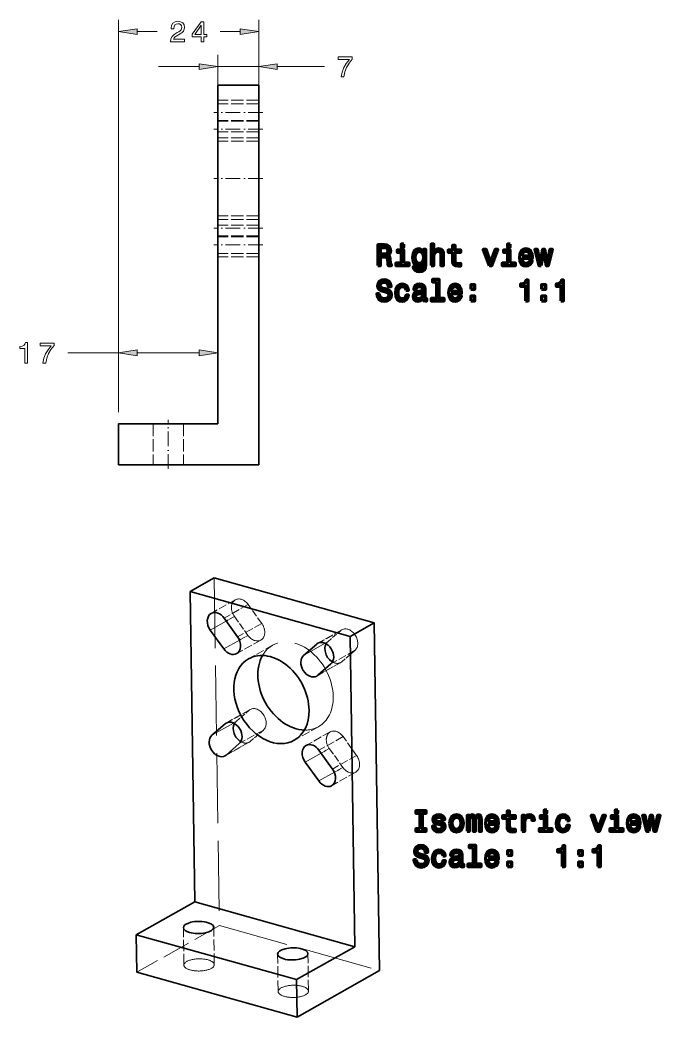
# Model space of a CAD drawing. Extents: x 25 to 272, y 17 to 199.
# Drawn here: x 161.9 to 271.6, y 16.8 to 187.5 of the extents above; entities that cross this region are included whole.
import ezdxf

# ---------------------------------------------------------------- set-up
doc = ezdxf.new("R2010")
doc.units = 0
doc.linetypes.add('DASHDOT', pattern=[18.5, 12, -3, 0.5, -3])
doc.linetypes.add('DASHED', pattern=[15, 12, -3])

msp = doc.modelspace()

# ---------------------------------------------------------------- linework, layer by layer
at = {"color": 7, "lineweight": 13}
for p, q in [((178.799866, 120.354004), (178.799866, 187.515945)), ((202.799866, 120.354004), (202.799866, 187.515945))]:
    msp.add_line(p, q, dxfattribs=at)
at = {"color": 7, "lineweight": 13, "ltscale": 0.085174}
for p, q in [((181.974884, 185.515945), (185.381836, 185.515945)), ((196.217896, 185.515945), (199.624847, 185.515945))]:
    msp.add_line(p, q, dxfattribs=at)
at = {"color": 7, "lineweight": 13, "ltscale": 0.479264}
for p, q in [((195.799866, 162.354004), (195.799866, 181.524582)), ((202.799866, 162.354004), (202.799866, 181.524582))]:
    msp.add_line(p, q, dxfattribs=at)
at = {"color": 7, "lineweight": 13, "ltscale": 0.174625}
msp.add_line((185.639862, 179.524582), (192.624847, 179.524582), dxfattribs=at)
at = {"color": 7, "lineweight": 13, "ltscale": 0.175}
msp.add_line((195.799866, 179.524582), (202.799866, 179.524582), dxfattribs=at)
at = {"color": 7, "lineweight": 13, "ltscale": 0.202118}
msp.add_line((205.974884, 179.524582), (214.059616, 179.524582), dxfattribs=at)
at = {"color": 7, "lineweight": 35}
for p, q in [((195.799866, 118.354004), (195.799866, 176.354004)), ((202.799866, 111.354004), (202.799866, 176.354004)), ((202.799866, 111.354004), (178.799866, 111.354004)), ((195.161942, 91.983093), (222.613235, 84.290977)), ((191.03299, 89.662498), (191.848602, 36.538975)), ((191.03299, 89.662498), (218.484283, 81.970375)), ((223.527283, 24.755993), (222.613235, 84.290977)), ((219.299896, 28.846855), (218.484283, 81.970375)), ((219.299896, 28.846855), (191.848602, 36.538975)), ((209.272461, 23.211121), (181.821167, 30.90324)), ((181.919601, 24.491779), (209.370895, 16.79966))]:
    msp.add_line(p, q, dxfattribs=at)
at = {"color": 7, "lineweight": 35, "ltscale": 0.175}
for p, q in [((202.799866, 176.354004), (195.799866, 176.354004)), ((178.799866, 111.354004), (178.799866, 118.354004))]:
    msp.add_line(p, q, dxfattribs=at)
at = {"color": 7, "linetype": 'DASHED', "lineweight": 13, "ltscale": 0.175}
for p, q in [((202.799866, 173.767715), (195.799866, 173.767715)), ((202.799866, 173.767715), (195.799866, 173.767715)), ((202.799866, 173.152634), (195.799866, 173.152634)), ((202.799866, 173.152634), (195.799866, 173.152634)), ((202.799866, 170.324203), (195.799866, 170.324203)), ((202.799866, 170.324203), (195.799866, 170.324203)), ((202.799866, 170.182785), (195.799866, 170.182785)), ((202.799866, 170.182785), (195.799866, 170.182785)), ((202.799866, 168.354004), (195.799866, 168.354004)), ((202.799866, 167.354355), (195.799866, 167.354355)), ((202.799866, 167.354355), (195.799866, 167.354355)), ((202.799866, 166.739288), (195.799866, 166.739288)), ((202.799866, 166.739288), (195.799866, 166.739288)), ((202.799866, 153.968719), (195.799866, 153.968719)), ((202.799866, 153.968719), (195.799866, 153.968719)), ((202.799866, 153.353653), (195.799866, 153.353653)), ((202.799866, 153.353653), (195.799866, 153.353653)), ((202.799866, 152.354004), (195.799866, 152.354004)), ((202.799866, 150.525223), (195.799866, 150.525223)), ((202.799866, 150.525223), (195.799866, 150.525223)), ((202.799866, 150.383804), (195.799866, 150.383804)), ((202.799866, 150.383804), (195.799866, 150.383804)), ((202.799866, 147.555374), (195.799866, 147.555374)), ((202.799866, 147.555374), (195.799866, 147.555374)), ((202.799866, 146.940292), (195.799866, 146.940292)), ((202.799866, 146.940292), (195.799866, 146.940292)), ((184.69986, 118.354004), (184.69986, 111.354004)), ((184.69986, 118.354004), (184.69986, 111.354004)), ((189.899872, 118.354004), (189.899872, 111.354004)), ((189.899872, 118.354004), (189.899872, 111.354004))]:
    msp.add_line(p, q, dxfattribs=at)
at = {"color": 7, "linetype": 'DASHDOT', "lineweight": 13, "ltscale": 0.210015}
for p, q in [((203.499908, 171.667709), (195.099319, 171.667709)), ((203.499908, 168.839279), (195.099319, 168.839279)), ((203.499908, 160.354004), (195.099319, 160.354004)), ((203.499908, 151.868729), (195.099319, 151.868729)), ((203.499908, 149.040298), (195.099319, 149.040298))]:
    msp.add_line(p, q, dxfattribs=at)
at = {"color": 7, "lineweight": 13, "ltscale": 0.304168}
for p, q in [((178.799866, 120.354004), (178.799866, 132.520706)), ((195.799866, 120.354004), (195.799866, 132.520706))]:
    msp.add_line(p, q, dxfattribs=at)
at = {"color": 7, "lineweight": 13, "ltscale": 0.218177}
msp.add_line((170.072784, 130.520706), (178.799866, 130.520706), dxfattribs=at)
at = {"color": 7, "lineweight": 13, "ltscale": 0.266249}
msp.add_line((181.974884, 130.520706), (192.624847, 130.520706), dxfattribs=at)
at = {"color": 7, "lineweight": 35, "ltscale": 0.425}
msp.add_line((195.799866, 118.354004), (178.799866, 118.354004), dxfattribs=at)
at = {"color": 7, "linetype": 'DASHDOT', "lineweight": 13, "ltscale": 0.21}
msp.add_line((187.299866, 110.654007), (187.299866, 119.054001), dxfattribs=at)
at = {"color": 7, "lineweight": 35, "ltscale": 0.11841}
for p, q in [((195.161942, 91.983093), (191.03299, 89.662498)), ((222.613235, 84.290977), (218.484283, 81.970375))]:
    msp.add_line(p, q, dxfattribs=at)
at = {"color": 7, "linetype": 'DASHED', "lineweight": 13}
for p, q in [((195.161942, 91.983093), (196.075989, 32.448112)), ((196.075989, 32.448112), (223.527283, 24.755993))]:
    msp.add_line(p, q, dxfattribs=at)
at = {"color": 7, "linetype": 'DASHED', "lineweight": 13, "ltscale": 0.11841}
for p, q in [((198.789978, 88.235016), (194.661026, 85.914413)), ((200.996933, 87.428482), (196.867981, 85.107887)), ((217.059219, 83.115852), (212.930267, 80.795258)), ((203.171249, 81.34317), (199.042297, 79.022575)), ((217.063995, 77.638405), (212.935043, 75.31781)), ((201.352112, 69.460808), (197.22316, 67.140213)), ((213.032379, 66.508377), (208.903427, 64.187782)), ((215.053909, 65.621368), (210.924973, 63.30077)), ((201.356888, 63.98336), (197.227936, 61.662766)), ((217.26088, 64.814835), (213.131927, 62.49424)), ((219.435181, 58.729527), (215.306244, 56.408928))]:
    msp.add_line(p, q, dxfattribs=at)
at = {"color": 7, "linetype": 'DASHED', "lineweight": 13, "ltscale": 0.099481}
for p, q in [((203.320343, 84.19796), (200.996933, 87.428482)), ((198.640869, 85.380226), (200.964279, 82.149704)), ((219.58429, 61.584312), (217.26088, 64.814835)), ((214.904816, 62.766579), (217.228226, 59.536057))]:
    msp.add_line(p, q, dxfattribs=at)
at = {"color": 7, "linetype": 'DASHED', "lineweight": 13, "ltscale": 0.040208}
for p, q in [((198.640869, 85.380226), (197.238831, 84.592239)), ((214.904816, 62.766579), (213.502777, 61.978592))]:
    msp.add_line(p, q, dxfattribs=at)
at = {"color": 7, "lineweight": 13, "ltscale": 0.078202}
for p, q in [((197.238831, 84.592239), (194.511917, 83.059631)), ((213.502777, 61.978592), (210.775864, 60.44598))]:
    msp.add_line(p, q, dxfattribs=at)
at = {"color": 7, "lineweight": 35, "ltscale": 0.099482}
for p, q in [((199.191406, 81.877365), (196.867981, 85.107887)), ((194.511917, 83.059631), (196.835342, 79.829109)), ((215.455353, 59.263718), (213.131927, 62.49424)), ((210.775864, 60.44598), (213.099289, 57.215462))]:
    msp.add_line(p, q, dxfattribs=at)
at = {"color": 7, "linetype": 'DASHED', "lineweight": 13, "ltscale": 0.118409}
for p, q in [((203.320343, 84.19796), (199.191406, 81.877365)), ((205.19278, 80.456161), (201.063843, 78.135567)), ((219.307861, 79.589127), (215.178925, 77.268532)), ((216.873047, 77.503731), (212.74411, 75.183136)), ((203.600754, 65.934082), (199.471817, 63.613487)), ((201.165939, 63.848686), (197.037003, 61.528091)), ((219.58429, 61.584312), (215.455353, 59.263718))]:
    msp.add_line(p, q, dxfattribs=at)
at = {"color": 7, "linetype": 'DASHED', "lineweight": 13, "ltscale": 0.041974}
for p, q in [((200.964279, 82.149704), (199.500656, 81.327103)), ((217.228226, 59.536057), (215.764603, 58.713455))]:
    msp.add_line(p, q, dxfattribs=at)
at = {"color": 7, "linetype": 'DASHED', "lineweight": 13, "ltscale": 0.106789}
for p, q in [((216.868271, 82.981178), (213.144531, 80.888321)), ((201.161163, 69.326134), (197.437424, 67.233269))]:
    msp.add_line(p, q, dxfattribs=at)
at = {"color": 7, "linetype": 'DASHED', "lineweight": 13, "ltscale": 0.074331}
for p, q in [((214.624405, 81.030457), (216.868271, 82.981178)), ((219.307861, 79.589127), (217.063995, 77.638405)), ((198.917297, 67.375412), (201.161163, 69.326134)), ((203.600754, 65.934082), (201.356888, 63.98336))]:
    msp.add_line(p, q, dxfattribs=at)
at = {"color": 7, "lineweight": 13, "ltscale": 0.076436}
for p, q in [((199.500656, 81.327103), (196.835342, 79.829109)), ((215.764603, 58.713455), (213.099289, 57.215462))]:
    msp.add_line(p, q, dxfattribs=at)
at = {"color": 7, "lineweight": 13, "ltscale": 0.106123}
msp.add_line((214.195969, 80.789665), (210.495453, 78.709862), dxfattribs=at)
at = {"color": 7, "lineweight": 35, "ltscale": 0.074332}
for p, q in [((210.495453, 78.709862), (212.739334, 80.660583)), ((215.178925, 77.268532), (212.935043, 75.31781)), ((194.788345, 65.05481), (197.032227, 67.005531)), ((199.471817, 63.613487), (197.227936, 61.662766))]:
    msp.add_line(p, q, dxfattribs=at)
at = {"color": 7, "lineweight": 13, "ltscale": 0.01162}
for p, q in [((213.144531, 80.888321), (212.739334, 80.660583)), ((197.437424, 67.233269), (197.032227, 67.005531))]:
    msp.add_line(p, q, dxfattribs=at)
at = {"color": 7, "linetype": 'DASHED', "lineweight": 13, "ltscale": 0.012287}
msp.add_line((214.624405, 81.030457), (214.195969, 80.789665), dxfattribs=at)
at = {"color": 7, "lineweight": 13, "ltscale": 0.106124}
msp.add_line((198.488876, 67.134621), (194.788345, 65.05481), dxfattribs=at)
at = {"color": 7, "linetype": 'DASHED', "lineweight": 13, "ltscale": 0.012286}
msp.add_line((198.917297, 67.375412), (198.488876, 67.134621), dxfattribs=at)
at = {"color": 7, "lineweight": 35, "ltscale": 0.287566}
for p, q in [((191.848602, 36.538975), (181.821167, 30.90324)), ((219.299896, 28.846855), (209.272461, 23.211121))]:
    msp.add_line(p, q, dxfattribs=at)
at = {"color": 7, "linetype": 'DASHED', "lineweight": 13, "ltscale": 0.405976}
msp.add_line((196.075989, 32.448112), (181.919601, 24.491779), dxfattribs=at)
at = {"color": 7, "lineweight": 35, "ltscale": 0.160305}
for p, q in [((181.821167, 30.90324), (181.919601, 24.491779)), ((209.370895, 16.79966), (209.272461, 23.211121))]:
    msp.add_line(p, q, dxfattribs=at)
at = {"color": 7, "linetype": 'DASHED', "lineweight": 13, "ltscale": 0.160305}
for p, q in [((189.985367, 25.68602), (189.886932, 32.097481)), ((195.184753, 25.76593), (195.086319, 32.177391)), ((206.133179, 21.161243), (206.034744, 27.572704)), ((211.332565, 21.241154), (211.234131, 27.652615))]:
    msp.add_line(p, q, dxfattribs=at)
at = {"color": 7, "lineweight": 35, "ltscale": 0.405976}
msp.add_line((223.527283, 24.755993), (209.370895, 16.79966), dxfattribs=at)
at = {"color": 7, "lineweight": 13}
for points in [[(187.701309, 183.765945), (190.106934, 183.765945), (190.106934, 184.199661), (188.205627, 184.199661), (188.311539, 184.436691), (188.493088, 184.633377), (189.052887, 184.99144), (189.350449, 185.142746), (189.683289, 185.359604), (189.920334, 185.611755), (190.056488, 185.909317), (190.106934, 186.247208), (190.021194, 186.670837), (189.784164, 187.003693), (189.421051, 187.215515), (188.952026, 187.291153), (188.46788, 187.205429), (188.099716, 186.968384), (187.862686, 186.590149), (187.781998, 186.090866), (187.781998, 186.020264), (188.240936, 186.020264), (188.240936, 186.060608), (188.286316, 186.403549), (188.422485, 186.655716), (188.639343, 186.817093), (188.926819, 186.872574), (189.219315, 186.822144), (189.436172, 186.69606), (189.577393, 186.499374), (189.627823, 186.252258), (189.592514, 186.020264), (189.496704, 185.823578), (189.335312, 185.652115), (189.113403, 185.500809), (188.815857, 185.339432), (188.321625, 185.026749), (187.973648, 184.693893), (187.766876, 184.290436), (187.701309, 183.781067)], [(192.945251, 183.765945), (193.399139, 183.765945), (193.399139, 184.633377), (193.898422, 184.633377), (193.898422, 185.036835), (193.399139, 185.036835), (193.399139, 187.190292), (192.940216, 187.190292), (191.407074, 185.077179), (191.407074, 184.633377), (192.945251, 184.633377)], [(191.830704, 185.036835), (192.945251, 186.605286), (192.945251, 185.036835)], [(181.974884, 186.018814), (178.799866, 185.515945), (181.974884, 185.013062)], [(199.624847, 185.013062), (202.799866, 185.515945), (199.624847, 186.018814)], [(216.908615, 177.774582), (217.417984, 177.774582), (217.584412, 178.606705), (217.876907, 179.383362), (218.290466, 180.104553), (218.830078, 180.780334), (218.830078, 181.198929), (216.429504, 181.198929), (216.429504, 180.73999), (218.345932, 180.73999), (217.791183, 180.059158), (217.372589, 179.348068), (217.080078, 178.591583)], [(192.624847, 179.021698), (195.799866, 179.524582), (192.624847, 180.027451)], [(205.974884, 180.027451), (202.799866, 179.524582), (205.974884, 179.021698)], [(162.695969, 128.770706), (163.154907, 128.770706), (163.154907, 132.295914), (162.811966, 132.295914), (162.721191, 131.988281), (162.539627, 131.781509), (162.262253, 131.660477), (161.878967, 131.620132), (161.878967, 131.262054), (162.695969, 131.262054)], [(165.821762, 128.770706), (166.331131, 128.770706), (166.497559, 129.602829), (166.790054, 130.379486), (167.203613, 131.100677), (167.743225, 131.776459), (167.743225, 132.195053), (165.342651, 132.195053), (165.342651, 131.736115), (167.259079, 131.736115), (166.704315, 131.055283), (166.285736, 130.344193), (165.993225, 129.587708)], [(181.974884, 131.023575), (178.799866, 130.520706), (181.974884, 130.017822)], [(192.624847, 130.017822), (195.799866, 130.520706), (192.624847, 131.023575)]]:
    msp.add_lwpolyline(points, close=True, dxfattribs=at)
at = {"color": 7, "lineweight": 100}
for points in [[(223.193237, 145.497375), (223.662262, 145.497375), (223.662262, 146.975037), (224.141357, 146.975037), (224.494385, 146.959915), (224.716293, 146.889313), (224.837326, 146.722885), (224.887756, 146.425323), (224.912979, 145.971436), (224.943237, 145.673889), (225.003754, 145.497375), (225.533295, 145.497375), (225.533295, 145.593201), (225.417297, 145.734406), (225.376953, 145.996658), (225.34166, 146.561493), (225.25592, 146.980087), (225.139923, 147.111206), (224.958374, 147.207031), (225.160095, 147.333115), (225.3013, 147.509628), (225.39209, 147.731522), (225.422348, 147.99881), (225.351746, 148.422455), (225.150009, 148.740173), (224.817154, 148.931808), (224.363266, 148.997375), (223.193237, 148.997375)], [(224.232147, 148.568695), (224.53978, 148.538437), (224.756638, 148.442627), (224.892807, 148.266113), (224.938202, 147.988724), (224.887756, 147.696228), (224.751602, 147.519714), (224.519608, 147.428925), (224.201889, 147.403717), (223.662262, 147.403717), (223.662262, 148.568695)], [(227.681717, 149.118408), (227.212692, 149.118408), (227.212692, 148.61409), (227.681717, 148.61409)], [(232.382004, 145.497375), (232.825806, 145.497375), (232.825806, 147.060776), (232.871185, 147.418839), (233.017441, 147.681091), (233.244385, 147.842484), (233.546982, 147.903), (233.789063, 147.85257), (233.940353, 147.7164), (234.016006, 147.489456), (234.041214, 147.186859), (234.041214, 145.497375), (234.485031, 145.497375), (234.485031, 147.277634), (234.464844, 147.635712), (234.374069, 147.933258), (234.076523, 148.205582), (233.612549, 148.301407), (233.360382, 148.266113), (233.143524, 148.170288), (232.961975, 148.018982), (232.825806, 147.81221), (232.825806, 149.118408), (232.382004, 149.118408)], [(236.013123, 147.736572), (236.013123, 146.379944), (236.043381, 145.941177), (236.184586, 145.63858), (236.46701, 145.462067), (236.946121, 145.40155), (237.470612, 145.426773), (237.470612, 145.810059), (237.087326, 145.7798), (236.739349, 145.820145), (236.55275, 145.946228), (236.472061, 146.158035), (236.456924, 146.455582), (236.456924, 147.736572), (237.470612, 147.736572), (237.470612, 148.114807), (236.456924, 148.114807), (236.456924, 148.906601), (236.013123, 148.906601), (236.013123, 148.114807), (235.246552, 148.114807), (235.246552, 147.736572)], [(245.897858, 149.118408), (245.428833, 149.118408), (245.428833, 148.61409), (245.897858, 148.61409)], [(227.66658, 145.870575), (227.66658, 148.114807), (226.52681, 148.114807), (226.52681, 147.736572), (227.222778, 147.736572), (227.222778, 145.870575), (226.315002, 145.870575), (226.315002, 145.497375), (228.584442, 145.497375), (228.584442, 145.870575)], [(231.454041, 145.618408), (231.454041, 148.205582), (231.030411, 148.205582), (231.030411, 147.76683), (230.682434, 148.165237), (230.470612, 148.266113), (230.233582, 148.301407), (229.804916, 148.200546), (229.472061, 147.918121), (229.255203, 147.464233), (229.17955, 146.854004), (229.255203, 146.238724), (229.472061, 145.784836), (229.804916, 145.497375), (230.233582, 145.40155), (230.475662, 145.436859), (230.677383, 145.527634), (231.030411, 145.910919), (231.030411, 145.527634), (230.990067, 145.225037), (230.87912, 145.008179), (230.667297, 144.882095), (230.349579, 144.836716), (230.072205, 144.866974), (229.875519, 144.942627), (229.759521, 145.073746), (229.724213, 145.250259), (229.295547, 145.250259), (229.295547, 145.230087), (229.361099, 144.907318), (229.562836, 144.665237), (229.885605, 144.508896), (230.324356, 144.45343), (230.848862, 144.529083), (231.196838, 144.740891), (231.393524, 145.109055)], [(229.638489, 146.854004), (229.683868, 147.302856), (229.820038, 147.635712), (230.03186, 147.832397), (230.31427, 147.903), (230.611832, 147.832397), (230.833725, 147.635712), (230.969894, 147.302856), (231.020325, 146.854004), (230.969894, 146.395065), (230.833725, 146.067261), (230.611832, 145.865524), (230.31427, 145.799973), (230.03186, 145.865524), (229.820038, 146.067261), (229.683868, 146.400116)], [(242.302032, 145.497375), (242.771042, 145.497375), (243.759521, 148.205582), (243.300583, 148.205582), (242.539063, 146.021866), (241.762405, 148.205582), (241.298431, 148.205582)], [(245.882721, 145.870575), (245.882721, 148.114807), (244.74295, 148.114807), (244.74295, 147.736572), (245.438919, 147.736572), (245.438919, 145.870575), (244.531128, 145.870575), (244.531128, 145.497375), (246.800583, 145.497375), (246.800583, 145.870575)], [(247.950439, 146.722885), (249.725662, 146.722885), (249.730698, 146.929657), (249.650009, 147.509628), (249.428101, 147.943344), (249.075089, 148.205582), (248.606064, 148.301407), (248.147125, 148.200546), (247.794098, 147.918121), (247.567154, 147.459198), (247.486465, 146.854004), (247.562119, 146.233688), (247.789063, 145.7798), (248.137039, 145.497375), (248.590927, 145.40155), (248.984299, 145.467117), (249.307068, 145.63858), (249.544098, 145.910919), (249.680267, 146.274033), (249.241516, 146.274033), (249.150726, 146.072296), (249.019608, 145.921005), (248.646408, 145.799973), (248.358948, 145.855438), (248.14209, 146.031952), (248.00087, 146.319427), (247.950439, 146.707748)], [(247.950439, 147.096085), (248.00592, 147.444061), (248.14209, 147.701263), (248.348862, 147.857605), (248.621185, 147.913086), (248.888489, 147.857605), (249.095261, 147.701263), (249.221344, 147.444061), (249.266724, 147.096085)], [(251.238632, 145.497375), (251.64209, 147.797089), (252.045547, 145.497375), (252.469177, 145.497375), (253.134888, 148.205582), (252.706207, 148.205582), (252.257355, 145.905884), (251.858948, 148.205582), (251.420181, 148.205582), (251.021759, 145.905884), (250.572922, 148.205582), (250.149292, 148.205582), (250.815002, 145.497375)], [(223.521042, 140.605438), (223.062119, 140.605438), (223.162979, 140.070862), (223.415146, 139.67749), (223.803467, 139.44046), (224.327957, 139.354721), (224.847412, 139.43541), (225.235748, 139.657318), (225.482864, 140.005295), (225.573639, 140.464233), (225.497986, 140.877777), (225.286179, 141.145065), (224.943237, 141.321579), (224.484299, 141.452713), (224.090927, 141.548523), (223.833725, 141.659485), (223.687469, 141.820862), (223.64209, 142.073029), (223.687469, 142.299973), (223.818604, 142.471436), (224.020325, 142.587433), (224.297699, 142.627777), (224.580124, 142.577347), (224.802032, 142.441177), (224.948288, 142.214233), (225.01889, 141.906601), (225.477814, 141.906601), (225.477814, 141.916687), (225.397125, 142.390747), (225.160095, 142.743774), (224.786896, 142.965683), (224.282578, 143.041321), (223.82869, 142.965683), (223.475662, 142.75386), (223.248718, 142.426056), (223.168015, 142.002426), (223.233582, 141.624176), (223.425232, 141.366974), (223.727814, 141.195496), (224.141357, 141.064377), (224.549866, 140.94838), (224.857498, 140.837433), (225.044098, 140.676056), (225.109665, 140.413803), (225.049149, 140.146515), (224.892807, 139.944778), (224.655777, 139.818695), (224.348129, 139.778351), (224.005203, 139.833832), (223.74295, 139.995209), (223.576523, 140.257462)], [(228.034729, 141.261063), (228.473495, 141.261063), (228.382721, 141.66452), (228.165863, 141.982254), (227.827957, 142.17894), (227.389206, 142.254578), (226.90506, 142.153717), (226.536896, 141.871292), (226.304916, 141.412369), (226.224213, 140.797089), (226.299866, 140.186859), (226.52681, 139.732971), (226.884888, 139.450546), (227.374069, 139.354721), (227.807785, 139.430374), (228.145691, 139.642181), (228.37767, 139.975037), (228.478546, 140.418839), (228.054916, 140.418839), (227.979263, 140.136429), (227.838043, 139.924606), (227.636322, 139.793488), (227.389206, 139.753143), (227.081573, 139.818695), (226.859665, 140.020432), (226.723495, 140.348236), (226.678101, 140.812225), (226.723495, 141.266113), (226.8647, 141.593918), (227.09166, 141.795654), (227.389206, 141.866257), (227.651443, 141.820862), (227.848145, 141.704865), (227.979263, 141.513229)], [(230.954773, 139.803574), (230.954773, 139.788437), (230.97998, 139.616974), (231.055634, 139.495941), (231.373352, 139.400116), (231.620468, 139.44046), (231.620468, 139.783401), (231.514557, 139.768265), (231.373352, 139.833832), (231.348145, 140.035568), (231.348145, 141.437576), (231.287613, 141.795654), (231.111099, 142.047806), (230.803467, 142.199112), (230.369751, 142.254578), (229.946121, 142.194061), (229.633438, 142.022598), (229.436752, 141.755295), (229.371185, 141.402283), (229.371185, 141.372009), (229.769608, 141.372009), (229.804916, 141.583832), (229.915863, 141.735123), (230.097412, 141.825912), (230.354614, 141.861206), (230.601746, 141.835999), (230.778259, 141.760345), (230.884155, 141.629227), (230.919464, 141.447662), (230.899292, 141.235855), (230.818604, 141.129944), (230.616867, 141.079514), (230.238632, 141.039169), (229.804916, 140.94838), (229.497269, 140.787003), (229.31572, 140.534836), (229.260239, 140.161636), (229.310669, 139.828781), (229.46701, 139.581665), (229.719177, 139.425323), (230.067154, 139.369858), (230.536179, 139.475769)], [(233.264557, 142.69838), (233.264557, 139.823746), (232.351746, 139.823746), (232.351746, 139.450546), (234.61615, 139.450546), (234.61615, 139.823746), (233.708374, 139.823746), (233.708374, 143.071579), (232.568604, 143.071579), (232.568604, 142.69838)], [(235.806351, 140.676056), (237.581573, 140.676056), (237.586609, 140.882828), (237.50592, 141.462799), (237.284012, 141.896515), (236.930984, 142.158752), (236.461975, 142.254578), (236.003036, 142.153717), (235.650009, 141.871292), (235.423065, 141.412369), (235.342377, 140.807175), (235.41803, 140.186859), (235.644974, 139.732971), (235.99295, 139.450546), (236.446838, 139.354721), (236.84021, 139.420288), (237.162979, 139.591751), (237.400009, 139.86409), (237.536179, 140.227203), (237.097412, 140.227203), (237.006638, 140.025467), (236.875519, 139.874176), (236.502319, 139.753143), (236.214844, 139.808609), (235.997986, 139.985123), (235.856781, 140.272598), (235.806351, 140.660919)], [(235.806351, 141.049255), (235.861832, 141.397232), (235.997986, 141.654434), (236.204773, 141.810776), (236.477097, 141.866257), (236.744385, 141.810776), (236.951157, 141.654434), (237.07724, 141.397232), (237.122635, 141.049255)], [(239.150009, 141.407318), (239.845978, 141.407318), (239.845978, 142.158752), (239.150009, 142.158752)], [(248.515289, 139.450546), (248.974213, 139.450546), (248.974213, 142.975769), (248.631287, 142.975769), (248.540497, 142.668121), (248.358948, 142.461349), (248.081573, 142.340317), (247.698288, 142.299973), (247.698288, 141.941895), (248.515289, 141.941895)], [(251.294098, 141.407318), (251.990067, 141.407318), (251.990067, 142.158752), (251.294098, 142.158752)], [(254.587326, 139.450546), (255.046265, 139.450546), (255.046265, 142.975769), (254.703323, 142.975769), (254.612549, 142.668121), (254.430984, 142.461349), (254.15361, 142.340317), (253.770325, 142.299973), (253.770325, 141.941895), (254.587326, 141.941895)], [(230.904327, 140.398666), (230.843811, 140.136429), (230.682434, 139.934692), (230.440353, 139.803574), (230.142807, 139.758179), (229.951157, 139.783401), (229.815002, 139.86409), (229.729263, 140.005295), (229.704041, 140.201981), (229.724213, 140.378494), (229.804916, 140.504578), (230.12767, 140.645798), (230.536179, 140.706314), (230.904327, 140.827347)], [(239.150009, 139.450546), (239.845978, 139.450546), (239.845978, 140.201981), (239.150009, 140.201981)], [(251.294098, 139.450546), (251.990067, 139.450546), (251.990067, 140.201981), (251.294098, 140.201981)], [(230.398605, 49.049271), (229.753067, 49.049271), (229.753067, 48.625641), (231.508118, 48.625641), (231.508118, 49.049271), (230.862579, 49.049271), (230.862579, 51.702011), (231.508118, 51.702011), (231.508118, 52.125641), (229.753067, 52.125641), (229.753067, 51.702011), (230.398605, 51.702011)], [(233.949036, 50.20417), (233.520355, 50.305035), (233.202637, 50.421028), (233.096725, 50.658062), (233.126984, 50.82449), (233.232895, 50.945526), (233.404373, 51.021175), (233.651489, 51.051434), (233.888519, 51.021175), (234.075119, 50.930397), (234.196152, 50.794228), (234.246582, 50.612671), (234.680298, 50.612671), (234.680298, 50.622761), (234.60466, 50.950569), (234.397888, 51.207775), (234.075119, 51.369156), (233.651489, 51.429676), (233.222809, 51.369156), (232.910126, 51.202728), (232.71344, 50.955612), (232.652924, 50.642933), (232.698318, 50.34034), (232.839523, 50.128521), (233.071518, 49.977226), (233.409409, 49.871319), (233.903641, 49.750282), (234.206238, 49.624199), (234.286926, 49.523335), (234.317184, 49.37204), (234.271805, 49.18544), (234.150757, 49.044228), (233.954071, 48.953449), (233.691833, 48.923191), (233.414459, 48.953449), (233.212723, 49.059357), (233.076553, 49.230827), (233.021088, 49.467861), (232.592407, 49.467861), (232.66301, 49.064404), (232.869781, 48.771896), (233.197601, 48.595383), (233.651489, 48.529819), (234.125549, 48.595383), (234.473526, 48.771896), (234.685349, 49.054314), (234.761002, 49.42247), (234.705521, 49.740192), (234.549179, 49.957054), (234.291977, 50.098263)], [(235.527557, 49.977226), (235.608261, 49.361954), (235.84024, 48.908062), (236.208405, 48.625641), (236.702637, 48.529819), (237.191833, 48.625641), (237.559982, 48.903019), (237.791977, 49.356911), (237.877716, 49.977226), (237.791977, 50.592499), (237.559982, 51.051434), (237.191833, 51.328812), (236.702637, 51.429676), (236.208405, 51.328812), (235.84024, 51.046391), (235.608261, 50.592499)], [(238.518204, 48.625641), (238.926697, 48.625641), (238.926697, 50.436161), (238.95192, 50.708492), (239.027557, 50.905178), (239.143555, 51.021175), (239.294861, 51.066563), (239.415894, 51.026218), (239.496582, 50.925354), (239.536926, 50.753883), (239.552063, 50.526939), (239.552063, 48.625641), (239.935349, 48.625641), (239.935349, 50.436161), (239.960556, 50.703449), (240.036209, 50.900135), (240.157242, 51.021175), (240.308548, 51.066563), (240.429581, 51.026218), (240.510269, 50.925354), (240.560699, 50.526939), (240.560699, 48.625641), (240.969208, 48.625641), (240.969208, 50.496677), (240.943985, 50.885006), (240.863297, 51.182556), (240.70192, 51.364113), (240.439667, 51.429676), (240.132034, 51.328812), (239.895004, 51.036304), (239.708405, 51.323769), (239.395721, 51.429676), (239.108261, 51.328812), (238.911575, 51.046391), (238.911575, 51.333855), (238.518204, 51.333855)], [(242.119064, 49.851147), (243.894287, 49.851147), (243.899323, 50.057919), (243.818634, 50.63789), (243.596725, 51.071606), (243.243698, 51.333855), (242.774689, 51.429676), (242.31575, 51.328812), (241.962723, 51.046391), (241.735779, 50.587456), (241.65509, 49.982269), (241.730743, 49.361954), (241.957687, 48.908062), (242.305664, 48.625641), (242.759552, 48.529819), (243.152924, 48.595383), (243.475693, 48.76685), (243.712723, 49.039185), (243.848892, 49.402298), (243.410126, 49.402298), (243.319351, 49.200569), (243.188232, 49.049271), (242.815033, 48.928234), (242.527557, 48.983711), (242.310699, 49.160225), (242.169495, 49.447685), (242.119064, 49.836014)], [(245.361862, 50.864834), (245.361862, 49.508205), (245.39212, 49.069447), (245.533325, 48.76685), (245.81575, 48.59034), (246.294861, 48.529819), (246.819351, 48.555035), (246.819351, 48.93832), (246.436066, 48.908062), (246.088089, 48.948406), (245.901489, 49.07449), (245.820801, 49.286304), (245.805664, 49.583855), (245.805664, 50.864834), (246.819351, 50.864834), (246.819351, 51.243076), (245.805664, 51.243076), (245.805664, 52.034863), (245.361862, 52.034863), (245.361862, 51.243076), (244.595291, 51.243076), (244.595291, 50.864834)], [(247.969208, 48.625641), (248.41301, 48.625641), (248.41301, 50.173912), (248.458405, 50.547112), (248.594574, 50.8144), (248.816467, 50.975784), (249.114014, 51.031261), (249.335922, 50.995956), (249.50235, 50.895092), (249.60321, 50.723625), (249.638519, 50.491634), (250.087372, 50.491634), (250.02684, 50.900135), (249.860413, 51.192642), (249.583038, 51.369156), (249.204803, 51.429676), (248.947601, 51.389328), (248.725693, 51.288464), (248.529007, 51.116997), (248.372665, 50.885006), (248.372665, 51.333855), (247.969208, 51.333855)], [(252.195435, 48.99884), (252.195435, 51.243076), (251.055664, 51.243076), (251.055664, 50.864834), (251.751633, 50.864834), (251.751633, 48.99884), (250.843842, 48.99884), (250.843842, 48.625641), (253.113297, 48.625641), (253.113297, 48.99884)], [(252.210571, 52.246677), (251.741547, 52.246677), (251.741547, 51.742355), (252.210571, 51.742355)], [(255.599609, 50.436161), (256.038361, 50.436161), (255.947601, 50.839619), (255.730743, 51.157341), (255.392838, 51.354027), (254.954071, 51.429676), (254.469925, 51.328812), (254.101776, 51.046391), (253.869781, 50.587456), (253.789093, 49.972183), (253.864746, 49.361954), (254.09169, 48.908062), (254.449753, 48.625641), (254.93895, 48.529819), (255.372665, 48.605469), (255.710571, 48.817284), (255.942551, 49.150135), (256.043427, 49.593941), (255.619781, 49.593941), (255.544128, 49.31152), (255.402924, 49.099705), (255.201202, 48.968582), (254.954071, 48.928234), (254.646439, 48.993797), (254.424545, 49.195526), (254.288376, 49.523335), (254.242981, 49.987312), (254.288376, 50.441204), (254.429581, 50.769012), (254.656525, 50.970741), (254.954071, 51.041348), (255.216324, 50.995956), (255.41301, 50.879963), (255.544128, 50.68832)], [(260.75882, 48.625641), (261.227844, 48.625641), (262.216309, 51.333855), (261.757385, 51.333855), (260.99585, 49.150135), (260.219208, 51.333855), (259.755219, 51.333855)], [(264.339539, 48.99884), (264.339539, 51.243076), (263.199768, 51.243076), (263.199768, 50.864834), (263.895721, 50.864834), (263.895721, 48.99884), (262.987946, 48.99884), (262.987946, 48.625641), (265.257385, 48.625641), (265.257385, 48.99884)], [(264.354645, 52.246677), (263.88562, 52.246677), (263.88562, 51.742355), (264.354645, 51.742355)], [(266.407257, 49.851147), (268.182465, 49.851147), (268.1875, 50.057919), (268.106812, 50.63789), (267.884918, 51.071606), (267.531891, 51.333855), (267.062866, 51.429676), (266.603943, 51.328812), (266.250916, 51.046391), (266.023956, 50.587456), (265.943268, 49.982269), (266.018921, 49.361954), (266.24585, 48.908062), (266.593842, 48.625641), (267.047729, 48.529819), (267.441101, 48.595383), (267.763885, 48.76685), (268.000916, 49.039185), (268.137085, 49.402298), (267.698303, 49.402298), (267.607544, 49.200569), (267.47641, 49.049271), (267.10321, 48.928234), (266.815735, 48.983711), (266.598877, 49.160225), (266.457672, 49.447685), (266.407257, 49.836014)], [(269.695435, 48.625641), (270.098877, 50.925354), (270.50235, 48.625641), (270.925964, 48.625641), (271.591675, 51.333855), (271.163025, 51.333855), (270.714172, 49.034142), (270.315735, 51.333855), (269.876984, 51.333855), (269.478577, 49.034142), (269.029724, 51.333855), (268.606079, 51.333855), (269.27179, 48.625641)], [(235.981461, 49.982269), (236.02684, 50.436161), (236.16806, 50.763969), (236.395004, 50.965698), (236.702637, 51.036304), (237.005234, 50.965698), (237.232178, 50.769012), (237.373383, 50.436161), (237.423813, 49.982269), (237.373383, 49.523335), (237.232178, 49.190483), (237.005234, 48.988754), (236.702637, 48.923191), (236.395004, 48.988754), (236.16806, 49.190483), (236.02684, 49.523335)], [(242.119064, 50.224342), (242.174545, 50.572327), (242.310699, 50.829533), (242.517487, 50.98587), (242.78981, 51.041348), (243.057098, 50.98587), (243.26387, 50.829533), (243.389954, 50.572327), (243.435349, 50.224342)], [(266.407257, 50.224342), (266.462708, 50.572327), (266.598877, 50.829533), (266.805664, 50.98587), (267.078003, 51.041348), (267.345276, 50.98587), (267.552063, 50.829533), (267.678131, 50.572327), (267.723511, 50.224342)], [(229.833755, 43.733711), (229.374832, 43.733711), (229.475693, 43.199127), (229.727859, 42.805756), (230.11618, 42.568726), (230.640671, 42.48299), (231.160126, 42.563683), (231.548462, 42.785583), (231.795578, 43.133568), (231.886353, 43.592499), (231.810699, 44.006046), (231.598892, 44.273335), (231.255951, 44.449848), (230.797012, 44.580975), (230.403641, 44.676796), (230.146439, 44.787746), (230.000183, 44.949127), (229.954803, 45.20129), (230.000183, 45.428234), (230.131317, 45.599705), (230.333038, 45.715698), (230.610413, 45.756046), (230.892838, 45.705612), (231.114746, 45.569447), (231.261002, 45.342499), (231.331604, 45.034863), (231.790527, 45.034863), (231.790527, 45.044949), (231.709839, 45.519012), (231.472809, 45.87204), (231.099609, 46.093941), (230.595291, 46.16959), (230.141403, 46.093941), (229.788376, 45.882126), (229.561432, 45.554317), (229.480728, 45.130684), (229.546295, 44.752441), (229.737946, 44.495239), (230.040527, 44.323769), (230.454071, 44.192646), (230.862579, 44.076649), (231.170212, 43.965698), (231.356812, 43.804317), (231.422379, 43.542068), (231.361862, 43.274776), (231.205521, 43.073048), (230.968491, 42.946968), (230.660843, 42.90662), (230.317917, 42.962097), (230.055664, 43.123482), (229.889236, 43.385727)], [(239.577271, 45.826649), (239.577271, 42.952011), (238.664459, 42.952011), (238.664459, 42.578812), (240.928864, 42.578812), (240.928864, 42.952011), (240.021088, 42.952011), (240.021088, 46.199848), (238.881317, 46.199848), (238.881317, 45.826649)], [(254.828003, 42.578812), (255.286926, 42.578812), (255.286926, 46.104027), (254.944, 46.104027), (254.85321, 45.796391), (254.671661, 45.589619), (254.394287, 45.468582), (254.011002, 45.428234), (254.011002, 45.070168), (254.828003, 45.070168)], [(260.900055, 42.578812), (261.358978, 42.578812), (261.358978, 46.104027), (261.016052, 46.104027), (260.925262, 45.796391), (260.743713, 45.589619), (260.466309, 45.468582), (260.083038, 45.428234), (260.083038, 45.070168), (260.900055, 45.070168)], [(234.347443, 44.389332), (234.786209, 44.389332), (234.695435, 44.792789), (234.478577, 45.110512), (234.140671, 45.307198), (233.70192, 45.382847), (233.217773, 45.281982), (232.849609, 44.999561), (232.61763, 44.540627), (232.536926, 43.925354), (232.612579, 43.315125), (232.839523, 42.861233), (233.197601, 42.578812), (233.686783, 42.48299), (234.120499, 42.55864), (234.458405, 42.770454), (234.690384, 43.103306), (234.79126, 43.547112), (234.36763, 43.547112), (234.291977, 43.26469), (234.150757, 43.052876), (233.949036, 42.921753), (233.70192, 42.881405), (233.394287, 42.946968), (233.172379, 43.148697), (233.036209, 43.476505), (232.990814, 43.940483), (233.036209, 44.394375), (233.177414, 44.722183), (233.404373, 44.923912), (233.70192, 44.994518), (233.964157, 44.949127), (234.160858, 44.833134), (234.291977, 44.641491)], [(237.267487, 42.931839), (237.267487, 42.916706), (237.292694, 42.745239), (237.368347, 42.624199), (237.686066, 42.528378), (237.933182, 42.568726), (237.933182, 42.911663), (237.827271, 42.896534), (237.686066, 42.962097), (237.660858, 43.163826), (237.660858, 44.565842), (237.600327, 44.923912), (237.423813, 45.176075), (237.11618, 45.32737), (236.682465, 45.382847), (236.258835, 45.322327), (235.946152, 45.150856), (235.749466, 44.883568), (235.683899, 44.53054), (235.683899, 44.500282), (236.082321, 44.500282), (236.11763, 44.712097), (236.228577, 44.863396), (236.410126, 44.95417), (236.667328, 44.989475), (236.914459, 44.96426), (237.090973, 44.888611), (237.196869, 44.757484), (237.232178, 44.575932), (237.212006, 44.364113), (237.131317, 44.258205), (236.929581, 44.207775), (236.551346, 44.167427), (236.11763, 44.076649), (235.809982, 43.915268), (235.628433, 43.663105), (235.572952, 43.289906), (235.623383, 42.957054), (235.779724, 42.709934), (236.031891, 42.553596), (236.379868, 42.498119), (236.848892, 42.604027)], [(242.119064, 43.804317), (243.894287, 43.804317), (243.899323, 44.011089), (243.818634, 44.591061), (243.596725, 45.024776), (243.243698, 45.287025), (242.774689, 45.382847), (242.31575, 45.281982), (241.962723, 44.999561), (241.735779, 44.540627), (241.65509, 43.93544), (241.730743, 43.315125), (241.957687, 42.861233), (242.305664, 42.578812), (242.759552, 42.48299), (243.152924, 42.548553), (243.475693, 42.72002), (243.712723, 42.992355), (243.848892, 43.355469), (243.410126, 43.355469), (243.319351, 43.15374), (243.188232, 43.002441), (242.815033, 42.881405), (242.527557, 42.936882), (242.310699, 43.113396), (242.169495, 43.400856), (242.119064, 43.789185)], [(242.119064, 44.177513), (242.174545, 44.525497), (242.310699, 44.782703), (242.517487, 44.939041), (242.78981, 44.994518), (243.057098, 44.939041), (243.26387, 44.782703), (243.389954, 44.525497), (243.435349, 44.177513)], [(245.462723, 44.535583), (246.158691, 44.535583), (246.158691, 45.287025), (245.462723, 45.287025)], [(257.606812, 44.535583), (258.302795, 44.535583), (258.302795, 45.287025), (257.606812, 45.287025)], [(237.217041, 43.526939), (237.156525, 43.26469), (236.995148, 43.062962), (236.753067, 42.931839), (236.455521, 42.886448), (236.26387, 42.911663), (236.127716, 42.992355), (236.041977, 43.133568), (236.016754, 43.330254), (236.036926, 43.506767), (236.11763, 43.632847), (236.440384, 43.774055), (236.848892, 43.834576), (237.217041, 43.955612)], [(245.462723, 42.578812), (246.158691, 42.578812), (246.158691, 43.330254), (245.462723, 43.330254)], [(257.606812, 42.578812), (258.302795, 42.578812), (258.302795, 43.330254), (257.606812, 43.330254)]]:
    msp.add_lwpolyline(points, close=True, dxfattribs=at)
at = {"color": 7, "linetype": 'DASHED', "lineweight": 13}
for centre, major_axis, ratio, start_param, end_param in [((199.818893, 86.40435), (-1.0289, 1.830673), 0.736326, 0.0000212248, 1.7216563513), ((199.818893, 86.40435), (-1.0289, 1.830673), 0.736326, 4.8632490048, 6.283206532), ((202.142319, 83.173828), (-1.0289, 1.830673), 0.736326, 3.1416138784, 4.8632490048), ((202.142319, 83.173828), (-1.0289, 1.830673), 0.736326, 1.7216563513, 3.1416138784), ((218.088074, 81.285156), (-1.0289, 1.830673), 0.736326, 6.2831538278, 6.4340453316), ((218.088074, 81.285156), (-1.0289, 1.830673), 0.736326, 3.292452678, 6.2831538278), ((209.112579, 73.482269), (-3.919601, 6.973999), 0.736326, 0.0000374906, 0.4137803004), ((209.112579, 73.482269), (-3.919601, 6.973999), 0.736326, 4.0778508414, 6.2832227977), ((215.844193, 79.334435), (-1.0289, 1.830673), 0.736326, 0.1508600245, 0.414381889), ((215.844193, 79.334435), (-1.0289, 1.830673), 0.736326, 2.251193176, 3.1415611742), ((215.844193, 79.334435), (-1.0289, 1.830673), 0.736326, 3.1415611742, 3.292452678), ((209.112579, 73.482269), (-3.919601, 6.973999), 0.736326, 3.1416301441, 4.0778508414), ((202.380966, 67.630104), (-1.0289, 1.830673), 0.736326, 6.2831538278, 6.4340453316), ((202.380966, 67.630104), (-1.0289, 1.830673), 0.736326, 3.292452678, 6.2831538278), ((200.137085, 65.679382), (-1.0289, 1.830673), 0.736326, 0.1508600245, 0.414381889), ((209.112579, 73.482269), (-3.919601, 6.973999), 0.736326, 2.7278848953, 3.1416301441), ((216.08284, 63.790707), (-1.0289, 1.830673), 0.736326, 0.0000212248, 1.7216563513), ((216.08284, 63.790707), (-1.0289, 1.830673), 0.736326, 4.8632490048, 6.283206532), ((200.137085, 65.679382), (-1.0289, 1.830673), 0.736326, 2.251193176, 3.1415611742), ((200.137085, 65.679382), (-1.0289, 1.830673), 0.736326, 3.1415611742, 3.292452678), ((218.406265, 60.560184), (-1.0289, 1.830673), 0.736326, 3.1416138784, 4.8632490048), ((218.406265, 60.560184), (-1.0289, 1.830673), 0.736326, 1.7216563513, 3.1416138784), ((192.585052, 25.725975), (-2.599701, -0.039917), 0.401108, 4.0752864201, 6.2832245077), ((192.585052, 25.725975), (-2.599701, -0.039917), 0.401108, 0.0000392005, 3.1416318541), ((192.585052, 25.725975), (-2.599701, -0.039917), 0.401108, 3.1416318541, 4.0752864201), ((208.73288, 21.201199), (-2.599701, -0.039917), 0.401108, 4.0752864201, 6.2832245077), ((208.73288, 21.201199), (-2.599701, -0.039917), 0.401108, 0.0000392005, 3.1416318541), ((208.73288, 21.201199), (-2.599701, -0.039917), 0.401108, 3.1416318541, 4.0752864201)]:
    msp.add_ellipse(centre, major_axis=major_axis, ratio=ratio, start_param=start_param, end_param=end_param, dxfattribs=at)
at = {"color": 7, "lineweight": 35}
for centre, major_axis, ratio, start_param, end_param in [((195.689957, 84.083755), (-1.0289, 1.830673), 0.736326, 0.0000212248, 1.7216563513), ((195.689957, 84.083755), (-1.0289, 1.830673), 0.736326, 4.8632490048, 6.283206532), ((198.013367, 80.853233), (-1.0289, 1.830673), 0.736326, 3.1416138784, 4.8632490048), ((213.959122, 78.964554), (-1.0289, 1.830673), 0.736326, 6.2831538278, 6.4340453316), ((213.959122, 78.964554), (-1.0289, 1.830673), 0.736326, 3.292452678, 6.2831538278), ((215.844193, 79.334435), (-1.0289, 1.830673), 0.736326, 0.414381889, 2.251193176), ((198.013367, 80.853233), (-1.0289, 1.830673), 0.736326, 1.7216563513, 3.1416138784), ((204.983627, 71.161674), (-3.919601, 6.973999), 0.736326, 4.0778508414, 6.2832227977), ((209.112579, 73.482269), (-3.919601, 6.973999), 0.736326, 0.4137803004, 2.7278848953), ((211.715256, 77.013832), (-1.0289, 1.830673), 0.736326, 0.1508600245, 3.1415611742), ((204.983627, 71.161674), (-3.919601, 6.973999), 0.736326, 0.0000374906, 3.1416301441), ((211.715256, 77.013832), (-1.0289, 1.830673), 0.736326, 3.1415611742, 3.292452678), ((204.983627, 71.161674), (-3.919601, 6.973999), 0.736326, 3.1416301441, 4.0778508414), ((198.252014, 65.309509), (-1.0289, 1.830673), 0.736326, 6.2831538278, 6.4340453316), ((198.252014, 65.309509), (-1.0289, 1.830673), 0.736326, 3.292452678, 6.2831538278), ((200.137085, 65.679382), (-1.0289, 1.830673), 0.736326, 0.414381889, 2.251193176), ((196.008148, 63.358788), (-1.0289, 1.830673), 0.736326, 0.1508600245, 3.1415611742), ((211.953903, 61.470108), (-1.0289, 1.830673), 0.736326, 0.0000212248, 1.7216563513), ((211.953903, 61.470108), (-1.0289, 1.830673), 0.736326, 4.8632490048, 6.283206532), ((196.008148, 63.358788), (-1.0289, 1.830673), 0.736326, 3.1415611742, 3.292452678), ((214.277313, 58.23959), (-1.0289, 1.830673), 0.736326, 3.1416138784, 4.8632490048), ((214.277313, 58.23959), (-1.0289, 1.830673), 0.736326, 1.7216563513, 3.1416138784), ((192.486618, 32.137436), (2.599701, 0.039917), 0.401108, 0.0000392005, 3.1416318541), ((192.486618, 32.137436), (2.599701, 0.039917), 0.401108, 3.1416318541, 4.0752864201), ((192.486618, 32.137436), (2.599701, 0.039917), 0.401108, 4.0752864201, 6.2832245077), ((208.634445, 27.612659), (2.599701, 0.039917), 0.401108, 0.0000392005, 3.1416318541), ((208.634445, 27.612659), (2.599701, 0.039917), 0.401108, 3.1416318541, 4.0752864201), ((208.634445, 27.612659), (2.599701, 0.039917), 0.401108, 4.0752864201, 6.2832245077)]:
    msp.add_ellipse(centre, major_axis=major_axis, ratio=ratio, start_param=start_param, end_param=end_param, dxfattribs=at)
at = {"color": 7, "lineweight": 13}
for points in [[(181.974884, 186.018814), (178.799866, 185.515945), (181.974884, 186.018814), (181.974884, 185.013062)], [(199.624847, 185.013062), (202.799866, 185.515945), (199.624847, 185.013062), (199.624847, 186.018814)], [(192.624847, 179.021698), (195.799866, 179.524582), (192.624847, 179.021698), (192.624847, 180.027451)], [(205.974884, 180.027451), (202.799866, 179.524582), (205.974884, 180.027451), (205.974884, 179.021698)], [(181.974884, 131.023575), (178.799866, 130.520706), (181.974884, 131.023575), (181.974884, 130.017822)], [(192.624847, 130.017822), (195.799866, 130.520706), (192.624847, 130.017822), (192.624847, 131.023575)]]:
    msp.add_solid(points, dxfattribs=at)

doc.saveas('drawing.dxf')
